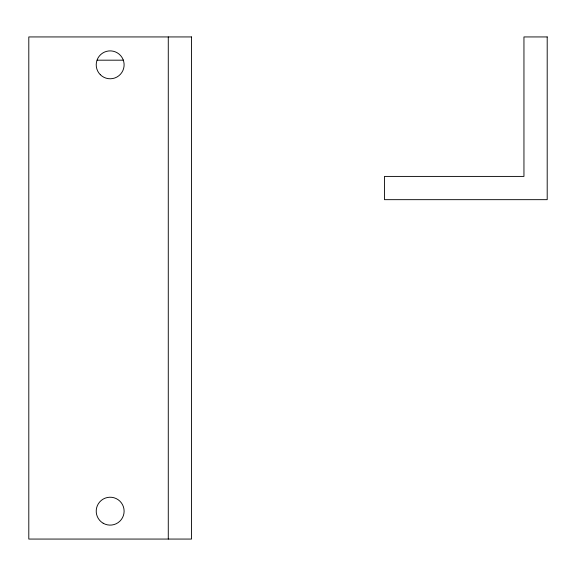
<?xml version="1.0" encoding="UTF-8"?>
<svg xmlns="http://www.w3.org/2000/svg" width="576" height="576" viewBox="0 0 576 576"><rect width="100%" height="100%" fill="white"/><g stroke="black" fill="none" stroke-linecap="round" stroke-linejoin="round"><path stroke-width="0.86" d="M97.193 60.185L123.638 60.185M168.278 36.936L168.278 539.064M191.527 36.936L28.8 36.936L28.8 539.064L191.527 539.064L191.527 36.936M547.2 36.936L523.951 36.936L523.951 176.414L384.473 176.414L384.473 199.663L547.2 199.663L547.2 36.936M100.303 74.693A13.946 13.946 0 0 0 123.638 68.443A13.946 13.946 0 0 0 106.553 51.358A13.946 13.946 0 0 0 100.303 74.693M103.19 523.246A13.946 13.946 0 0 0 124.114 511.171A13.946 13.946 0 0 0 103.19 499.09A13.946 13.946 0 0 0 103.19 523.246"/></g></svg>
